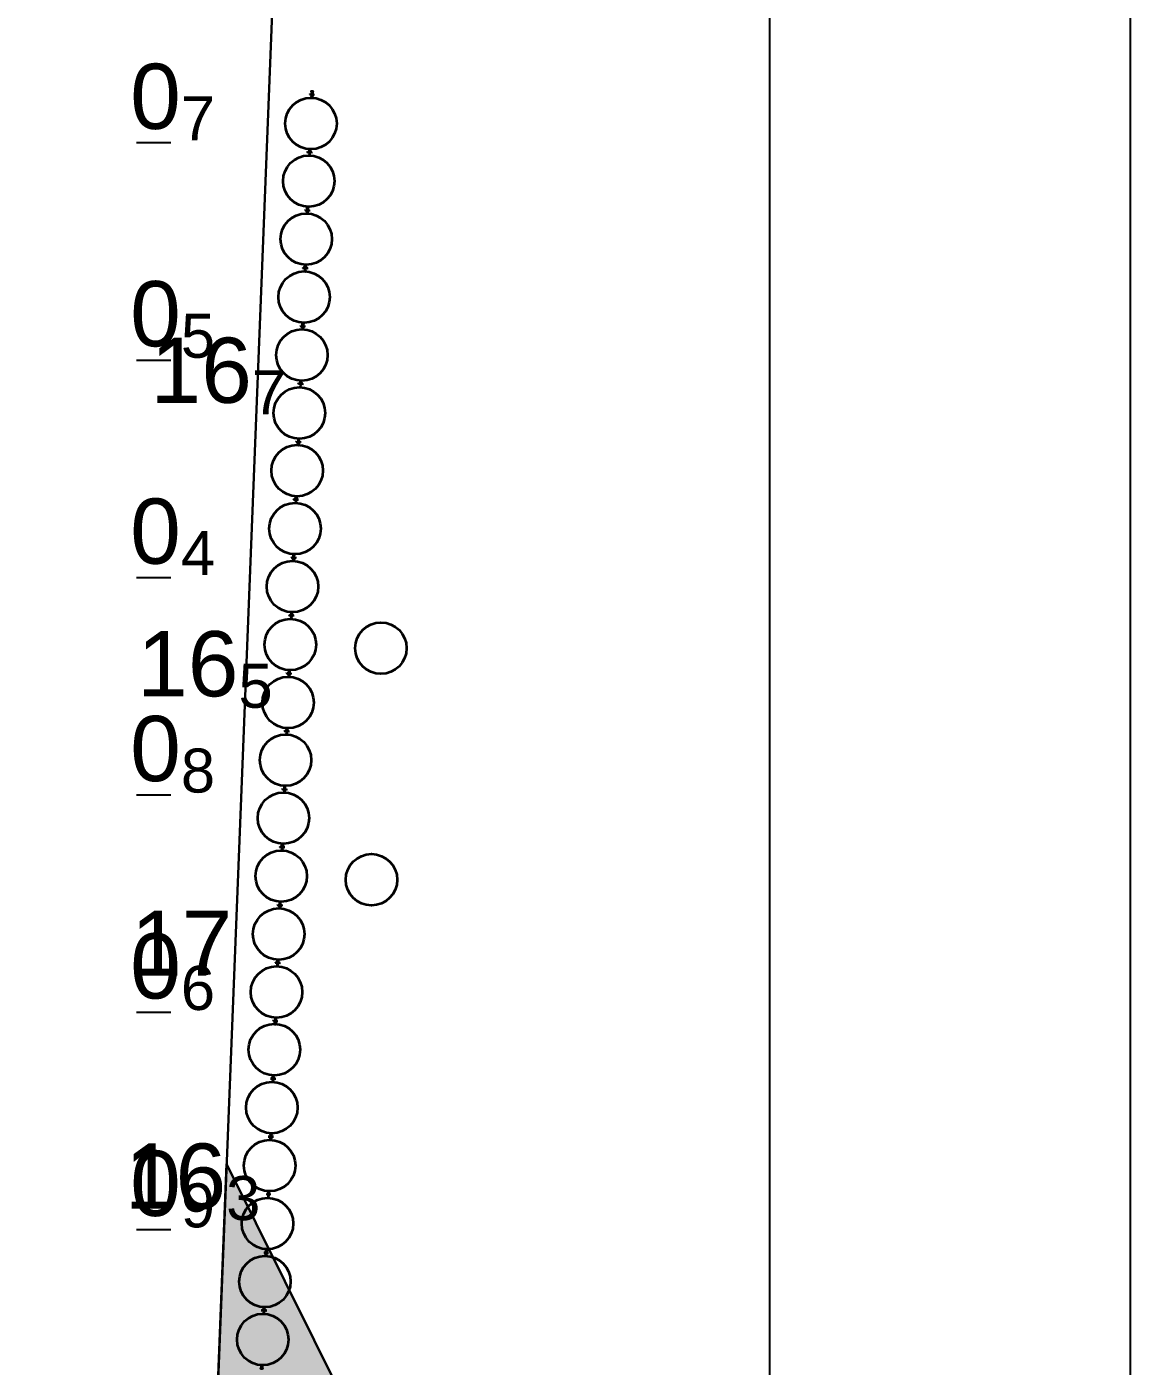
# Model space of a CAD drawing. Header units: millimetres. Extents: x 0 to 581027, y 0 to 6627194.
# Drawn here: x 580555.75 to 580586.2, y 6625734.95 to 6625771.92 of the extents above; entities that cross this region are included whole.
import ezdxf
from ezdxf.enums import TextEntityAlignment as Align

# ---------------------------------------------------------------- set-up
doc = ezdxf.new("R2010")
doc.units = ezdxf.units.MM
doc.linetypes.add('CONTINOUS', pattern=[0])
doc.layers.add('Soundings_1000', color=7, linetype='Continuous', true_color=0x000000)
doc.layers.add('soundings_diff', color=7, linetype='Continuous', true_color=0x000000)
for name, color, linetype in [('tiff', 7, 'Continuous'), ('tiff17.2', 7, 'Continuous'), ('Этап 4.2 нижняя бровка', 7, 'Continuous')]:
    doc.layers.add(name, color=color, linetype=linetype)
for name, color, linetype, lineweight in [('ГР_Верх_строение', 250, 'CONTINOUS', 30), ('ГР_Причал 4 _СО3_1б_уч2', 120, 'Continuous', 35), ('ГР_Причал 4_фасон_проф_2415', 80, 'Continuous', 25), ('ГР_Причал 4_ШТС13', 31, 'Continuous', 35), ('ГР_Фасонный профиль 2415', 3, 'Continuous', 35), ('ГР_Фасонный профиль 2416', 60, 'Continuous', 35), ('ГР_ШТС1_1а', 4, 'Continuous', 35)]:
    doc.layers.add(name, color=color, linetype=linetype, lineweight=lineweight)
doc.styles.get("Standard").update_dxf_attribs({"font": 'arial.ttf'})
picture_1 = doc.add_image_def('image2.tif', size_in_pixel=(3838, 2796))
picture_2 = doc.add_image_def('image3.tif', size_in_pixel=(3838, 2796))
picture_3 = doc.add_image_def('image4.tif', size_in_pixel=(2844, 2049))

msp = doc.modelspace()

# ---------------------------------------------------------------- hatches: boundary and pattern name
at = {"layer": 'ГР_Верх_строение', "true_color": 0xffffff}
h = msp.add_hatch(color=7, dxfattribs=at)
h.dxf.hatch_style = 1
h.paths.add_polyline_path([(580581.434, 6625699.96), (580560.2, 6625713.67), (580561.263, 6625740.537)])

# ---------------------------------------------------------------- linework, layer by layer
at = {"layer": 'Defpoints', "ltscale": 0.5, "elevation": 0}
for points in [[(580563.55, 6625770.06), (580563.55, 6625770.06), (580563.55, 6625770.06), (580563.55, 6625770.06), (580563.69, 6625770.05)], [(580563.55, 6625770.06), (580563.55, 6625770.06), (580563.55, 6625770.06), (580563.55, 6625770.06), (580563.69, 6625770.05)], [(580563.48, 6625768.46), (580563.48, 6625768.46), (580563.48, 6625768.46), (580563.48, 6625768.46), (580563.63, 6625768.45)], [(580563.48, 6625768.46), (580563.48, 6625768.46), (580563.48, 6625768.46), (580563.48, 6625768.46), (580563.63, 6625768.45)], [(580563.42, 6625766.86), (580563.42, 6625766.86), (580563.42, 6625766.86), (580563.42, 6625766.86), (580563.57, 6625766.85)], [(580563.42, 6625766.86), (580563.42, 6625766.86), (580563.42, 6625766.86), (580563.42, 6625766.86), (580563.57, 6625766.85)], [(580563.36, 6625765.26), (580563.36, 6625765.26), (580563.36, 6625765.26), (580563.36, 6625765.26), (580563.51, 6625765.26)], [(580563.36, 6625765.26), (580563.36, 6625765.26), (580563.36, 6625765.26), (580563.36, 6625765.26), (580563.51, 6625765.26)], [(580563.29, 6625763.66), (580563.29, 6625763.66), (580563.29, 6625763.66), (580563.29, 6625763.66), (580563.44, 6625763.66)], [(580563.29, 6625763.66), (580563.29, 6625763.66), (580563.29, 6625763.66), (580563.29, 6625763.66), (580563.44, 6625763.66)], [(580563.23, 6625762.07), (580563.23, 6625762.07), (580563.23, 6625762.07), (580563.23, 6625762.07), (580563.38, 6625762.06)], [(580563.23, 6625762.07), (580563.23, 6625762.07), (580563.23, 6625762.07), (580563.23, 6625762.07), (580563.38, 6625762.06)], [(580563.17, 6625760.47), (580563.17, 6625760.47), (580563.17, 6625760.47), (580563.17, 6625760.47), (580563.32, 6625760.46)], [(580563.17, 6625760.47), (580563.17, 6625760.47), (580563.17, 6625760.47), (580563.17, 6625760.47), (580563.32, 6625760.46)], [(580563.1, 6625758.87), (580563.1, 6625758.87), (580563.1, 6625758.87), (580563.1, 6625758.87), (580563.25, 6625758.86)], [(580563.1, 6625758.87), (580563.1, 6625758.87), (580563.1, 6625758.87), (580563.1, 6625758.87), (580563.25, 6625758.86)], [(580563.04, 6625757.27), (580563.04, 6625757.27), (580563.04, 6625757.27), (580563.04, 6625757.27), (580563.19, 6625757.27)], [(580563.04, 6625757.27), (580563.04, 6625757.27), (580563.04, 6625757.27), (580563.04, 6625757.27), (580563.19, 6625757.27)], [(580562.98, 6625755.67), (580562.98, 6625755.67), (580562.98, 6625755.67), (580562.98, 6625755.67), (580563.13, 6625755.67)], [(580562.98, 6625755.67), (580562.98, 6625755.67), (580562.98, 6625755.67), (580562.98, 6625755.67), (580563.13, 6625755.67)], [(580562.91, 6625754.08), (580562.91, 6625754.08), (580562.91, 6625754.08), (580562.91, 6625754.08), (580563.06, 6625754.07)], [(580562.91, 6625754.08), (580562.91, 6625754.08), (580562.91, 6625754.08), (580562.91, 6625754.08), (580563.06, 6625754.07)], [(580562.85, 6625752.48), (580562.85, 6625752.48), (580562.85, 6625752.48), (580562.85, 6625752.48), (580563, 6625752.47)], [(580562.85, 6625752.48), (580562.85, 6625752.48), (580562.85, 6625752.48), (580562.85, 6625752.48), (580563, 6625752.47)], [(580562.79, 6625750.88), (580562.79, 6625750.88), (580562.79, 6625750.88), (580562.79, 6625750.88), (580562.94, 6625750.87)], [(580562.79, 6625750.88), (580562.79, 6625750.88), (580562.79, 6625750.88), (580562.79, 6625750.88), (580562.94, 6625750.87)], [(580562.72, 6625749.28), (580562.72, 6625749.28), (580562.72, 6625749.28), (580562.72, 6625749.28), (580562.87, 6625749.28)], [(580562.66, 6625747.68), (580562.66, 6625747.68), (580562.66, 6625747.68), (580562.66, 6625747.68), (580562.81, 6625747.68)], [(580562.6, 6625746.09), (580562.6, 6625746.09), (580562.6, 6625746.09), (580562.6, 6625746.09), (580562.75, 6625746.08)], [(580562.6, 6625746.09), (580562.6, 6625746.09), (580562.6, 6625746.09), (580562.6, 6625746.09), (580562.75, 6625746.08)], [(580562.54, 6625744.49), (580562.54, 6625744.49), (580562.54, 6625744.49), (580562.54, 6625744.49), (580562.68, 6625744.48)]]:
    msp.add_lwpolyline(points, dxfattribs=at)
at = {"layer": 'soundings_diff', "color": 18, "true_color": 0x000000}
for p, q in [((580558.78, 6625768.722, -0.65), (580559.719, 6625768.722, -0.65)), ((580558.78, 6625762.722, -0.48), (580559.719, 6625762.722, -0.48)), ((580558.78, 6625756.722, -0.37), (580559.719, 6625756.722, -0.37)), ((580558.78, 6625750.722, -0.77), (580559.719, 6625750.722, -0.77)), ((580558.78, 6625744.722, -0.57), (580559.719, 6625744.722, -0.57)), ((580558.78, 6625738.722, -0.94), (580559.719, 6625738.722, -0.94))]:
    msp.add_line(p, q, dxfattribs=at)
at = {"layer": 'ГР_Верх_строение', "color": 7, "true_color": 0xffffff}
msp.add_lwpolyline([(580581.434, 6625699.96), (580560.2, 6625713.67), (580560.2, 6625713.67), (580561.263, 6625740.537), (580581.434, 6625699.96)], dxfattribs=at)
at = {"layer": 'ГР_Причал 4 _СО3_1б_уч2', "ltscale": 100}
for centre in [(580565.52, 6625754.77), (580565.26, 6625748.38)]:
    msp.add_circle(centre, 0.71, dxfattribs=at)
at = {"layer": 'ГР_Причал 4_фасон_проф_2415', "elevation": 0}
for points in [[(580563.29, 6625762.08, 0.414214), (580563.29, 6625762.07), (580563.29, 6625762.06, 0.376367), (580563.29, 6625762.06), (580563.29, 6625762.06, -0.57735), (580563.3, 6625762.06), (580563.3, 6625761.99, -0.339454), (580563.29, 6625761.99), (580563.29, 6625761.99, 0.339454), (580563.28, 6625761.98, 0.414214), (580563.28, 6625761.97, -0.135884), (580563.3, 6625761.98, -0.135884), (580563.32, 6625761.97, 0.414214), (580563.32, 6625761.98, 0.339454), (580563.31, 6625761.99), (580563.31, 6625761.99, -0.339454), (580563.31, 6625761.99), (580563.31, 6625762.06, -0.57735), (580563.32, 6625762.06), (580563.32, 6625762.06, 0.287204), (580563.32, 6625762.06), (580563.32, 6625762.07, 0.414214), (580563.32, 6625762.08)], [(580563.23, 6625760.45, -0.414214), (580563.22, 6625760.46), (580563.22, 6625760.47, -0.376367), (580563.23, 6625760.47), (580563.23, 6625760.46, 0.57735), (580563.24, 6625760.47), (580563.24, 6625760.54, 0.339454), (580563.23, 6625760.54), (580563.23, 6625760.54, -0.339454), (580563.22, 6625760.55, -0.414214), (580563.23, 6625760.56, 0.135884), (580563.24, 6625760.55, 0.135884), (580563.26, 6625760.55, -0.414214), (580563.26, 6625760.55, -0.339454), (580563.26, 6625760.54), (580563.25, 6625760.54, 0.339454), (580563.25, 6625760.54), (580563.25, 6625760.47, 0.57735), (580563.25, 6625760.46), (580563.26, 6625760.46, -0.287204), (580563.26, 6625760.46), (580563.26, 6625760.46, -0.414214), (580563.25, 6625760.45)]]:
    msp.add_lwpolyline(points, format="xyb", close=True, dxfattribs=at)
at = {"layer": 'ГР_Причал 4_ШТС13'}
for p, q in [((580562.47, 6625742.89), (580562.62, 6625742.88)), ((580562.41, 6625741.29), (580562.56, 6625741.29)), ((580562.22, 6625736.5), (580562.37, 6625736.49))]:
    msp.add_line(p, q, dxfattribs=at)
at = {"layer": 'ГР_Фасонный профиль 2415', "elevation": 0}
for points in [[(580563.61, 6625770.04, -0.414214), (580563.6, 6625770.05), (580563.6, 6625770.05, -0.376367), (580563.6, 6625770.05), (580563.61, 6625770.05, 0.57735), (580563.61, 6625770.06), (580563.62, 6625770.12, 0.339454), (580563.61, 6625770.13), (580563.61, 6625770.13, -0.339454), (580563.6, 6625770.14, -0.414214), (580563.61, 6625770.14, 0.135884), (580563.62, 6625770.14, 0.135884), (580563.64, 6625770.14, -0.414214), (580563.64, 6625770.14, -0.339454), (580563.64, 6625770.13), (580563.63, 6625770.13, 0.339454), (580563.63, 6625770.12), (580563.63, 6625770.06, 0.57735), (580563.63, 6625770.05), (580563.64, 6625770.05, -0.287204), (580563.64, 6625770.05), (580563.64, 6625770.05, -0.414214), (580563.63, 6625770.04)], [(580563.55, 6625768.47, 0.414214), (580563.54, 6625768.46), (580563.54, 6625768.46, 0.376367), (580563.54, 6625768.46), (580563.55, 6625768.46, -0.57735), (580563.55, 6625768.45), (580563.55, 6625768.38, -0.339454), (580563.54, 6625768.38), (580563.54, 6625768.38, 0.339454), (580563.53, 6625768.37, 0.414214), (580563.54, 6625768.37, -0.135884), (580563.55, 6625768.37, -0.135884), (580563.57, 6625768.36, 0.414214), (580563.57, 6625768.37, 0.339454), (580563.57, 6625768.38), (580563.56, 6625768.38, -0.339454), (580563.56, 6625768.38), (580563.56, 6625768.45, -0.57735), (580563.57, 6625768.46), (580563.57, 6625768.45, 0.287204), (580563.58, 6625768.46), (580563.58, 6625768.46, 0.414214), (580563.57, 6625768.47)], [(580563.48, 6625766.84, -0.414214), (580563.48, 6625766.85), (580563.48, 6625766.86, -0.376367), (580563.48, 6625766.86), (580563.48, 6625766.86, 0.57735), (580563.49, 6625766.86), (580563.49, 6625766.93, 0.339454), (580563.49, 6625766.93), (580563.48, 6625766.93, -0.339454), (580563.48, 6625766.94, -0.414214), (580563.48, 6625766.95, 0.135884), (580563.5, 6625766.94, 0.135884), (580563.51, 6625766.95, -0.414214), (580563.52, 6625766.94, -0.339454), (580563.51, 6625766.93), (580563.51, 6625766.93, 0.339454), (580563.5, 6625766.93), (580563.5, 6625766.86, 0.57735), (580563.51, 6625766.86), (580563.51, 6625766.86, -0.287204), (580563.51, 6625766.86), (580563.51, 6625766.85, -0.414214), (580563.5, 6625766.84)], [(580563.42, 6625765.27, 0.414214), (580563.41, 6625765.27), (580563.41, 6625765.26, 0.376367), (580563.41, 6625765.26), (580563.42, 6625765.26, -0.57735), (580563.43, 6625765.26), (580563.42, 6625765.19, -0.339454), (580563.42, 6625765.18), (580563.42, 6625765.18, 0.339454), (580563.41, 6625765.17, 0.414214), (580563.41, 6625765.17, -0.135884), (580563.43, 6625765.17, -0.135884), (580563.44, 6625765.17, 0.414214), (580563.45, 6625765.17, 0.339454), (580563.44, 6625765.18), (580563.44, 6625765.18, -0.339454), (580563.43, 6625765.19), (580563.44, 6625765.26, -0.57735), (580563.44, 6625765.26), (580563.45, 6625765.26, 0.287204), (580563.45, 6625765.26), (580563.45, 6625765.26, 0.414214), (580563.44, 6625765.27)], [(580563.36, 6625763.65, -0.414214), (580563.35, 6625763.66), (580563.35, 6625763.66, -0.376367), (580563.35, 6625763.66), (580563.36, 6625763.66, 0.57735), (580563.36, 6625763.66), (580563.36, 6625763.73, 0.339454), (580563.36, 6625763.74), (580563.36, 6625763.74, -0.339454), (580563.35, 6625763.75, -0.414214), (580563.36, 6625763.75, 0.135884), (580563.37, 6625763.75, 0.135884), (580563.39, 6625763.75, -0.414214), (580563.39, 6625763.75, -0.339454), (580563.38, 6625763.74), (580563.38, 6625763.74, 0.339454), (580563.38, 6625763.73), (580563.37, 6625763.66, 0.57735), (580563.38, 6625763.66), (580563.38, 6625763.66, -0.287204), (580563.39, 6625763.66), (580563.39, 6625763.65, -0.414214), (580563.38, 6625763.65)], [(580563.17, 6625758.88, 0.414214), (580563.16, 6625758.87), (580563.16, 6625758.87, 0.376367), (580563.16, 6625758.87), (580563.17, 6625758.87, -0.57735), (580563.17, 6625758.87), (580563.17, 6625758.8, -0.339454), (580563.17, 6625758.79), (580563.16, 6625758.79, 0.339454), (580563.15, 6625758.78, 0.414214), (580563.16, 6625758.78, -0.135884), (580563.17, 6625758.78, -0.135884), (580563.19, 6625758.78, 0.414214), (580563.19, 6625758.78, 0.339454), (580563.19, 6625758.79), (580563.18, 6625758.79, -0.339454), (580563.18, 6625758.8), (580563.18, 6625758.86, -0.57735), (580563.19, 6625758.87), (580563.19, 6625758.87, 0.287204), (580563.2, 6625758.87), (580563.2, 6625758.87, 0.414214), (580563.19, 6625758.88)], [(580563.1, 6625757.26, -0.414214), (580563.1, 6625757.26), (580563.1, 6625757.27, -0.376367), (580563.1, 6625757.27), (580563.1, 6625757.27, 0.57735), (580563.11, 6625757.27), (580563.11, 6625757.34, 0.339454), (580563.11, 6625757.34), (580563.11, 6625757.35, -0.339454), (580563.1, 6625757.36, -0.414214), (580563.1, 6625757.36, 0.135884), (580563.12, 6625757.35, 0.135884), (580563.13, 6625757.36, -0.414214), (580563.14, 6625757.35, -0.339454), (580563.13, 6625757.34), (580563.13, 6625757.34, 0.339454), (580563.12, 6625757.34), (580563.12, 6625757.27, 0.57735), (580563.13, 6625757.27), (580563.13, 6625757.27, -0.287204), (580563.13, 6625757.27), (580563.13, 6625757.26, -0.414214), (580563.13, 6625757.25)], [(580563.04, 6625755.69, 0.414214), (580563.03, 6625755.68), (580563.03, 6625755.67, 0.376367), (580563.04, 6625755.67), (580563.04, 6625755.67, -0.57735), (580563.05, 6625755.67), (580563.04, 6625755.6, -0.339454), (580563.04, 6625755.6), (580563.04, 6625755.59, 0.339454), (580563.03, 6625755.59, 0.414214), (580563.03, 6625755.58, -0.135884), (580563.05, 6625755.59, -0.135884), (580563.06, 6625755.58, 0.414214), (580563.07, 6625755.58, 0.339454), (580563.06, 6625755.59), (580563.06, 6625755.59, -0.339454), (580563.05, 6625755.6), (580563.06, 6625755.67, -0.57735), (580563.06, 6625755.67), (580563.07, 6625755.67, 0.287204), (580563.07, 6625755.67), (580563.07, 6625755.68, 0.414214), (580563.06, 6625755.68)], [(580562.98, 6625754.06, -0.414214), (580562.97, 6625754.07), (580562.97, 6625754.07, -0.376367), (580562.97, 6625754.07), (580562.98, 6625754.07, 0.57735), (580562.98, 6625754.08), (580562.99, 6625754.14, 0.339454), (580562.98, 6625754.15), (580562.98, 6625754.15, -0.339454), (580562.97, 6625754.16, -0.414214), (580562.98, 6625754.16, 0.135884), (580562.99, 6625754.16, 0.135884), (580563.01, 6625754.16, -0.414214), (580563.01, 6625754.16, -0.339454), (580563, 6625754.15), (580563, 6625754.15, 0.339454), (580563, 6625754.14), (580562.99, 6625754.07, 0.57735), (580563, 6625754.07), (580563, 6625754.07, -0.287204), (580563.01, 6625754.07), (580563.01, 6625754.07, -0.414214), (580563, 6625754.06)], [(580562.91, 6625752.49, 0.414214), (580562.91, 6625752.48), (580562.91, 6625752.48, 0.376367), (580562.91, 6625752.48), (580562.91, 6625752.48, -0.57735), (580562.92, 6625752.47), (580562.92, 6625752.4, -0.339454), (580562.91, 6625752.4), (580562.91, 6625752.4, 0.339454), (580562.9, 6625752.39, 0.414214), (580562.91, 6625752.39, -0.135884), (580562.92, 6625752.39, -0.135884), (580562.94, 6625752.38, 0.414214), (580562.94, 6625752.39, 0.339454), (580562.94, 6625752.4), (580562.93, 6625752.4, -0.339454), (580562.93, 6625752.4), (580562.93, 6625752.47, -0.57735), (580562.94, 6625752.48), (580562.94, 6625752.47, 0.287204), (580562.94, 6625752.47), (580562.94, 6625752.48, 0.414214), (580562.94, 6625752.49)], [(580562.85, 6625750.86, -0.414214), (580562.84, 6625750.87), (580562.84, 6625750.88, -0.376367), (580562.85, 6625750.88), (580562.85, 6625750.88, 0.57735), (580562.86, 6625750.88), (580562.86, 6625750.95, 0.339454), (580562.86, 6625750.95), (580562.85, 6625750.95, -0.339454), (580562.85, 6625750.96, -0.414214), (580562.85, 6625750.97, 0.135884), (580562.87, 6625750.96, 0.135884), (580562.88, 6625750.97, -0.414214), (580562.89, 6625750.96, -0.339454), (580562.88, 6625750.95), (580562.87, 6625750.95, 0.339454), (580562.87, 6625750.95), (580562.87, 6625750.88, 0.57735), (580562.87, 6625750.87), (580562.88, 6625750.88, -0.287204), (580562.88, 6625750.88), (580562.88, 6625750.87, -0.414214), (580562.87, 6625750.86)], [(580562.66, 6625746.1, 0.414214), (580562.65, 6625746.09), (580562.65, 6625746.08, 0.376367), (580562.66, 6625746.08), (580562.66, 6625746.08, -0.57735), (580562.67, 6625746.08), (580562.66, 6625746.01, -0.339454), (580562.66, 6625746.01), (580562.66, 6625746.01, 0.339454), (580562.65, 6625746, 0.414214), (580562.65, 6625745.99, -0.135884), (580562.67, 6625746, -0.135884), (580562.69, 6625745.99, 0.414214), (580562.69, 6625746, 0.339454), (580562.68, 6625746.01), (580562.68, 6625746.01, -0.339454), (580562.68, 6625746.01), (580562.68, 6625746.08, -0.57735), (580562.68, 6625746.08), (580562.69, 6625746.08, 0.287204), (580562.69, 6625746.08), (580562.69, 6625746.09, 0.414214), (580562.68, 6625746.1)], [(580562.6, 6625744.47, -0.414214), (580562.59, 6625744.48), (580562.59, 6625744.48, -0.376367), (580562.59, 6625744.49), (580562.6, 6625744.48, 0.57735), (580562.6, 6625744.49), (580562.61, 6625744.56, 0.339454), (580562.6, 6625744.56), (580562.6, 6625744.56, -0.339454), (580562.59, 6625744.57, -0.414214), (580562.6, 6625744.58, 0.135884), (580562.61, 6625744.57, 0.135884), (580562.63, 6625744.57, -0.414214), (580562.63, 6625744.57, -0.339454), (580562.62, 6625744.56), (580562.62, 6625744.56, 0.339454), (580562.62, 6625744.55), (580562.62, 6625744.49, 0.57735), (580562.62, 6625744.48), (580562.63, 6625744.48, -0.287204), (580562.63, 6625744.48), (580562.63, 6625744.48, -0.414214), (580562.62, 6625744.47)]]:
    msp.add_lwpolyline(points, format="xyb", close=True, dxfattribs=at)
at = {"layer": 'ГР_Фасонный профиль 2415'}
for points in [[(580562.79, 6625749.29, 0.414214), (580562.78, 6625749.29), (580562.78, 6625749.28, 0.376367), (580562.78, 6625749.28), (580562.79, 6625749.28, -0.57735), (580562.79, 6625749.28), (580562.79, 6625749.21, -0.339454), (580562.79, 6625749.2), (580562.78, 6625749.2, 0.339454), (580562.78, 6625749.19, 0.414214), (580562.78, 6625749.19, -0.135884), (580562.8, 6625749.19, -0.135884), (580562.81, 6625749.19, 0.414214), (580562.82, 6625749.19, 0.339454), (580562.81, 6625749.2), (580562.81, 6625749.2, -0.339454), (580562.8, 6625749.21), (580562.8, 6625749.28, -0.57735), (580562.81, 6625749.28), (580562.82, 6625749.28, 0.287204), (580562.82, 6625749.28), (580562.82, 6625749.28, 0.414214), (580562.81, 6625749.29)], [(580562.72, 6625747.67, -0.414214), (580562.72, 6625747.68), (580562.72, 6625747.68, -0.376367), (580562.72, 6625747.68), (580562.72, 6625747.68, 0.57735), (580562.73, 6625747.68), (580562.73, 6625747.75, 0.339454), (580562.73, 6625747.76), (580562.73, 6625747.76, -0.339454), (580562.72, 6625747.77, -0.414214), (580562.72, 6625747.77, 0.135884), (580562.74, 6625747.77, 0.135884), (580562.76, 6625747.77, -0.414214), (580562.76, 6625747.77, -0.339454), (580562.75, 6625747.76), (580562.75, 6625747.76, 0.339454), (580562.74, 6625747.75), (580562.74, 6625747.68, 0.57735), (580562.75, 6625747.68), (580562.75, 6625747.68, -0.287204), (580562.75, 6625747.68), (580562.75, 6625747.67, -0.414214), (580562.75, 6625747.67)], [(580562.54, 6625742.9, 0.414214), (580562.53, 6625742.89), (580562.53, 6625742.89, 0.376367), (580562.53, 6625742.89), (580562.53, 6625742.89, -0.57735), (580562.54, 6625742.88), (580562.54, 6625742.82, -0.339454), (580562.53, 6625742.81), (580562.53, 6625742.81, 0.339454), (580562.52, 6625742.8, 0.414214), (580562.53, 6625742.8, -0.135884), (580562.54, 6625742.8, -0.135884), (580562.56, 6625742.8, 0.414214), (580562.56, 6625742.8, 0.339454), (580562.56, 6625742.81), (580562.55, 6625742.81, -0.339454), (580562.55, 6625742.81), (580562.55, 6625742.88, -0.57735), (580562.56, 6625742.89), (580562.56, 6625742.89, 0.287204), (580562.57, 6625742.89), (580562.57, 6625742.89, 0.414214), (580562.56, 6625742.9)], [(580562.47, 6625741.27, -0.414214), (580562.46, 6625741.28), (580562.46, 6625741.29, -0.376367), (580562.47, 6625741.29), (580562.47, 6625741.29, 0.57735), (580562.48, 6625741.29), (580562.48, 6625741.36, 0.339454), (580562.48, 6625741.36), (580562.47, 6625741.36, -0.339454), (580562.47, 6625741.37, -0.414214), (580562.47, 6625741.38, 0.135884), (580562.49, 6625741.37, 0.135884), (580562.5, 6625741.38, -0.414214), (580562.51, 6625741.37, -0.339454), (580562.5, 6625741.36), (580562.5, 6625741.36, 0.339454), (580562.49, 6625741.36), (580562.49, 6625741.29, 0.57735), (580562.49, 6625741.29), (580562.5, 6625741.29, -0.287204), (580562.5, 6625741.29), (580562.5, 6625741.28, -0.414214), (580562.49, 6625741.27)], [(580562.41, 6625739.7, 0.414214), (580562.4, 6625739.7), (580562.4, 6625739.69, 0.376367), (580562.4, 6625739.69), (580562.41, 6625739.69, -0.57735), (580562.41, 6625739.69), (580562.41, 6625739.62, -0.339454), (580562.41, 6625739.61), (580562.4, 6625739.61, 0.339454), (580562.4, 6625739.6, 0.414214), (580562.4, 6625739.6, -0.135884), (580562.42, 6625739.6, -0.135884), (580562.43, 6625739.6, 0.414214), (580562.44, 6625739.6, 0.339454), (580562.43, 6625739.61), (580562.43, 6625739.61, -0.339454), (580562.42, 6625739.62), (580562.43, 6625739.69, -0.57735), (580562.43, 6625739.69), (580562.44, 6625739.69, 0.287204), (580562.44, 6625739.69), (580562.44, 6625739.69, 0.414214), (580562.43, 6625739.7)], [(580562.34, 6625738.08, -0.414214), (580562.34, 6625738.09), (580562.34, 6625738.09, -0.376367), (580562.34, 6625738.09), (580562.34, 6625738.09, 0.57735), (580562.35, 6625738.09), (580562.35, 6625738.16, 0.339454), (580562.35, 6625738.17), (580562.35, 6625738.17, -0.339454), (580562.34, 6625738.18, -0.414214), (580562.34, 6625738.18, 0.135884), (580562.36, 6625738.18, 0.135884), (580562.38, 6625738.18, -0.414214), (580562.38, 6625738.18, -0.339454), (580562.37, 6625738.17), (580562.37, 6625738.17, 0.339454), (580562.37, 6625738.16), (580562.36, 6625738.09, 0.57735), (580562.37, 6625738.09), (580562.37, 6625738.09, -0.287204), (580562.38, 6625738.09), (580562.38, 6625738.09, -0.414214), (580562.37, 6625738.08)], [(580562.28, 6625736.51, 0.414214), (580562.27, 6625736.5), (580562.27, 6625736.5, 0.376367), (580562.28, 6625736.49), (580562.28, 6625736.5, -0.57735), (580562.29, 6625736.49), (580562.28, 6625736.42, -0.339454), (580562.28, 6625736.42), (580562.28, 6625736.42, 0.339454), (580562.27, 6625736.41, 0.414214), (580562.27, 6625736.4, -0.135884), (580562.29, 6625736.41, -0.135884), (580562.31, 6625736.4, 0.414214), (580562.31, 6625736.41, 0.339454), (580562.3, 6625736.42), (580562.3, 6625736.42, -0.339454), (580562.3, 6625736.42), (580562.3, 6625736.49, -0.57735), (580562.31, 6625736.49), (580562.31, 6625736.49, 0.287204), (580562.31, 6625736.49), (580562.31, 6625736.5, 0.414214), (580562.3, 6625736.51)], [(580562.22, 6625734.88, -0.414214), (580562.21, 6625734.89), (580562.21, 6625734.9, -0.376367), (580562.21, 6625734.9), (580562.22, 6625734.89, 0.57735), (580562.22, 6625734.9), (580562.23, 6625734.97, 0.339454), (580562.22, 6625734.97), (580562.22, 6625734.97, -0.339454), (580562.21, 6625734.98, -0.414214), (580562.22, 6625734.99, 0.135884), (580562.23, 6625734.98, 0.135884), (580562.25, 6625734.99, -0.414214), (580562.25, 6625734.98, -0.339454), (580562.25, 6625734.97), (580562.24, 6625734.97, 0.339454), (580562.24, 6625734.97), (580562.24, 6625734.9, 0.57735), (580562.24, 6625734.89), (580562.25, 6625734.9, -0.287204), (580562.25, 6625734.89), (580562.25, 6625734.89, -0.414214), (580562.24, 6625734.88)]]:
    msp.add_lwpolyline(points, format="xyb", close=True, dxfattribs=at)
at = {"layer": 'ГР_Фасонный профиль 2416', "elevation": 0}
for points in [[(580563.62, 6625770.03), (580563.61, 6625770.04, -0.414214), (580563.6, 6625770.05), (580563.6, 6625770.05, -0.482551), (580563.6, 6625770.05), (580563.61, 6625770.05, 0.414214), (580563.61, 6625770.06), (580563.61, 6625770.06, 0.414214), (580563.6, 6625770.07), (580563.6, 6625770.07, 0.414214), (580563.59, 6625770.05), (580563.59, 6625770.05, 0.296184), (580563.6, 6625770.02, -0.414214), (580563.61, 6625770.01), (580563.61, 6625769.98, -0.339454), (580563.61, 6625769.98), (580563.6, 6625769.98, 0.339454), (580563.6, 6625769.97, 0.414214), (580563.6, 6625769.96, -0.135884), (580563.62, 6625769.97, -0.135884), (580563.63, 6625769.96, 0.414214), (580563.64, 6625769.97, 0.339454), (580563.63, 6625769.98), (580563.63, 6625769.98, -0.339454), (580563.62, 6625769.98), (580563.62, 6625770.01, -0.414214), (580563.64, 6625770.02, 0.296184), (580563.65, 6625770.04), (580563.65, 6625770.05, 0.414214), (580563.64, 6625770.07), (580563.64, 6625770.07, 0.414214), (580563.63, 6625770.06), (580563.63, 6625770.06, 0.414214), (580563.63, 6625770.05), (580563.64, 6625770.05, -0.482551), (580563.64, 6625770.05), (580563.64, 6625770.04, -0.414214), (580563.63, 6625770.03)], [(580563.56, 6625768.47), (580563.55, 6625768.47, 0.414214), (580563.54, 6625768.47), (580563.54, 6625768.46, 0.482551), (580563.54, 6625768.46), (580563.55, 6625768.46, -0.414214), (580563.55, 6625768.45), (580563.55, 6625768.45, -0.414214), (580563.54, 6625768.44), (580563.54, 6625768.44, -0.414214), (580563.52, 6625768.46), (580563.52, 6625768.47, -0.296184), (580563.54, 6625768.49, 0.414214), (580563.55, 6625768.5), (580563.55, 6625768.53, 0.339454), (580563.55, 6625768.53), (580563.55, 6625768.53, -0.339454), (580563.54, 6625768.54, -0.414214), (580563.54, 6625768.55, 0.135884), (580563.56, 6625768.54, 0.135884), (580563.58, 6625768.54, -0.414214), (580563.58, 6625768.54, -0.339454), (580563.57, 6625768.53), (580563.57, 6625768.53, 0.339454), (580563.57, 6625768.53), (580563.57, 6625768.5, 0.414214), (580563.58, 6625768.48, -0.296184), (580563.59, 6625768.46), (580563.59, 6625768.46, -0.414214), (580563.57, 6625768.44), (580563.57, 6625768.44, -0.414214), (580563.57, 6625768.45), (580563.57, 6625768.45, -0.414214), (580563.57, 6625768.46), (580563.57, 6625768.45, 0.482551), (580563.58, 6625768.46), (580563.58, 6625768.46, 0.414214), (580563.57, 6625768.47)], [(580563.49, 6625766.84), (580563.48, 6625766.84, -0.414214), (580563.47, 6625766.85), (580563.47, 6625766.86, -0.482551), (580563.48, 6625766.86), (580563.48, 6625766.86, 0.414214), (580563.48, 6625766.86), (580563.48, 6625766.86, 0.414214), (580563.48, 6625766.87), (580563.48, 6625766.87, 0.414214), (580563.46, 6625766.86), (580563.46, 6625766.85, 0.296184), (580563.47, 6625766.83, -0.414214), (580563.49, 6625766.81), (580563.49, 6625766.79, -0.339454), (580563.48, 6625766.78), (580563.48, 6625766.78, 0.339454), (580563.47, 6625766.77, 0.414214), (580563.47, 6625766.77, -0.135884), (580563.49, 6625766.77, -0.135884), (580563.51, 6625766.77, 0.414214), (580563.51, 6625766.77, 0.339454), (580563.5, 6625766.78), (580563.5, 6625766.78, -0.339454), (580563.5, 6625766.79), (580563.5, 6625766.81, -0.414214), (580563.51, 6625766.83, 0.296184), (580563.53, 6625766.85), (580563.53, 6625766.85, 0.414214), (580563.51, 6625766.87), (580563.51, 6625766.87, 0.414214), (580563.5, 6625766.86), (580563.5, 6625766.86, 0.414214), (580563.51, 6625766.86), (580563.51, 6625766.86, -0.482551), (580563.52, 6625766.85), (580563.52, 6625766.85, -0.414214), (580563.51, 6625766.84)], [(580563.43, 6625765.28), (580563.42, 6625765.28, 0.414214), (580563.41, 6625765.27), (580563.41, 6625765.26, 0.482551), (580563.41, 6625765.26), (580563.42, 6625765.26, -0.414214), (580563.42, 6625765.26), (580563.42, 6625765.25, -0.414214), (580563.41, 6625765.25), (580563.41, 6625765.25, -0.414214), (580563.4, 6625765.26), (580563.4, 6625765.27, -0.296184), (580563.41, 6625765.29, 0.414214), (580563.43, 6625765.3), (580563.43, 6625765.33, 0.339454), (580563.42, 6625765.34), (580563.42, 6625765.34, -0.339454), (580563.41, 6625765.35, -0.414214), (580563.42, 6625765.35, 0.135884), (580563.43, 6625765.34, 0.135884), (580563.45, 6625765.35, -0.414214), (580563.45, 6625765.34, -0.339454), (580563.45, 6625765.34), (580563.44, 6625765.33, 0.339454), (580563.44, 6625765.33), (580563.44, 6625765.3, 0.414214), (580563.45, 6625765.29, -0.296184), (580563.47, 6625765.27), (580563.47, 6625765.26, -0.414214), (580563.45, 6625765.24), (580563.45, 6625765.24, -0.414214), (580563.44, 6625765.25), (580563.44, 6625765.26, -0.414214), (580563.44, 6625765.26), (580563.45, 6625765.26, 0.482551), (580563.45, 6625765.26), (580563.45, 6625765.27, 0.414214), (580563.44, 6625765.28)], [(580563.37, 6625763.64), (580563.36, 6625763.64, -0.414214), (580563.35, 6625763.65), (580563.35, 6625763.66, -0.482551), (580563.35, 6625763.66), (580563.36, 6625763.66, 0.414214), (580563.36, 6625763.66), (580563.36, 6625763.67, 0.414214), (580563.35, 6625763.68), (580563.35, 6625763.68, 0.414214), (580563.33, 6625763.66), (580563.33, 6625763.65, 0.296184), (580563.35, 6625763.63, -0.414214), (580563.36, 6625763.62), (580563.36, 6625763.59, -0.339454), (580563.36, 6625763.59), (580563.35, 6625763.59, 0.339454), (580563.34, 6625763.58, 0.414214), (580563.35, 6625763.57, -0.135884), (580563.36, 6625763.58, -0.135884), (580563.38, 6625763.57, 0.414214), (580563.38, 6625763.57, 0.339454), (580563.38, 6625763.58), (580563.37, 6625763.59, -0.339454), (580563.37, 6625763.59), (580563.37, 6625763.62, -0.414214), (580563.39, 6625763.63, 0.296184), (580563.4, 6625763.65), (580563.4, 6625763.66, 0.414214), (580563.39, 6625763.67), (580563.39, 6625763.67, 0.414214), (580563.38, 6625763.67), (580563.38, 6625763.66, 0.414214), (580563.38, 6625763.66), (580563.38, 6625763.66, -0.482551), (580563.39, 6625763.66), (580563.39, 6625763.65, -0.414214), (580563.38, 6625763.64)], [(580563.31, 6625762.08), (580563.29, 6625762.08, 0.414214), (580563.28, 6625762.07), (580563.28, 6625762.07, 0.482551), (580563.29, 6625762.06), (580563.29, 6625762.06, -0.414214), (580563.29, 6625762.06), (580563.29, 6625762.06, -0.414214), (580563.29, 6625762.05), (580563.29, 6625762.05, -0.414214), (580563.27, 6625762.07), (580563.27, 6625762.07, -0.296184), (580563.28, 6625762.09, 0.414214), (580563.3, 6625762.11), (580563.3, 6625762.13, 0.339454), (580563.3, 6625762.14), (580563.29, 6625762.14, -0.339454), (580563.29, 6625762.15, -0.414214), (580563.29, 6625762.15, 0.135884), (580563.31, 6625762.15, 0.135884), (580563.32, 6625762.15, -0.414214), (580563.33, 6625762.15, -0.339454), (580563.32, 6625762.14), (580563.32, 6625762.14, 0.339454), (580563.31, 6625762.13), (580563.31, 6625762.11, 0.414214), (580563.33, 6625762.09, -0.296184), (580563.34, 6625762.07), (580563.34, 6625762.06, -0.414214), (580563.32, 6625762.05), (580563.32, 6625762.05, -0.414214), (580563.31, 6625762.06), (580563.31, 6625762.06, -0.414214), (580563.32, 6625762.06), (580563.32, 6625762.06, 0.482551), (580563.33, 6625762.07), (580563.33, 6625762.07, 0.414214), (580563.32, 6625762.08)], [(580563.24, 6625760.45), (580563.23, 6625760.45, -0.414214), (580563.22, 6625760.46), (580563.22, 6625760.46, -0.482551), (580563.22, 6625760.47), (580563.23, 6625760.47, 0.414214), (580563.23, 6625760.47), (580563.23, 6625760.47, 0.414214), (580563.22, 6625760.48), (580563.22, 6625760.48, 0.414214), (580563.21, 6625760.46), (580563.21, 6625760.46, 0.296184), (580563.22, 6625760.44, -0.414214), (580563.23, 6625760.42), (580563.23, 6625760.39, -0.339454), (580563.23, 6625760.39), (580563.23, 6625760.39, 0.339454), (580563.22, 6625760.38, 0.414214), (580563.22, 6625760.38, -0.135884), (580563.24, 6625760.38, -0.135884), (580563.25, 6625760.37, 0.414214), (580563.26, 6625760.38, 0.339454), (580563.25, 6625760.39), (580563.25, 6625760.39, -0.339454), (580563.24, 6625760.39), (580563.25, 6625760.42, -0.414214), (580563.26, 6625760.43, 0.296184), (580563.28, 6625760.45), (580563.28, 6625760.46, 0.414214), (580563.26, 6625760.48), (580563.26, 6625760.48, 0.414214), (580563.25, 6625760.47), (580563.25, 6625760.47, 0.414214), (580563.25, 6625760.46), (580563.26, 6625760.47, -0.482551), (580563.26, 6625760.46), (580563.26, 6625760.46, -0.414214), (580563.25, 6625760.45)], [(580563.18, 6625758.89), (580563.17, 6625758.89, 0.414214), (580563.16, 6625758.88), (580563.16, 6625758.87, 0.482551), (580563.16, 6625758.87), (580563.17, 6625758.87, -0.414214), (580563.17, 6625758.87), (580563.17, 6625758.86, -0.414214), (580563.16, 6625758.85), (580563.16, 6625758.85, -0.414214), (580563.14, 6625758.87), (580563.14, 6625758.88, -0.296184), (580563.16, 6625758.9, 0.414214), (580563.17, 6625758.91), (580563.18, 6625758.94, 0.339454), (580563.17, 6625758.94), (580563.17, 6625758.94, -0.339454), (580563.16, 6625758.95, -0.414214), (580563.17, 6625758.96, 0.135884), (580563.18, 6625758.95, 0.135884), (580563.2, 6625758.96, -0.414214), (580563.2, 6625758.95, -0.339454), (580563.19, 6625758.94), (580563.19, 6625758.94, 0.339454), (580563.19, 6625758.94), (580563.19, 6625758.91, 0.414214), (580563.2, 6625758.9, -0.296184), (580563.21, 6625758.88), (580563.21, 6625758.87, -0.414214), (580563.2, 6625758.85), (580563.2, 6625758.85, -0.414214), (580563.19, 6625758.86), (580563.19, 6625758.86, -0.414214), (580563.19, 6625758.87), (580563.2, 6625758.87, 0.482551), (580563.2, 6625758.87), (580563.2, 6625758.87, 0.414214), (580563.19, 6625758.89)], [(580563.11, 6625757.25), (580563.1, 6625757.25, -0.414214), (580563.09, 6625757.26), (580563.09, 6625757.27, -0.482551), (580563.1, 6625757.27), (580563.1, 6625757.27, 0.414214), (580563.11, 6625757.27), (580563.11, 6625757.28, 0.414214), (580563.1, 6625757.28), (580563.1, 6625757.28, 0.414214), (580563.08, 6625757.27), (580563.08, 6625757.26, 0.296184), (580563.09, 6625757.24, -0.414214), (580563.11, 6625757.22), (580563.11, 6625757.2, -0.339454), (580563.1, 6625757.19), (580563.1, 6625757.19, 0.339454), (580563.09, 6625757.18, 0.414214), (580563.1, 6625757.18, -0.135884), (580563.11, 6625757.18, -0.135884), (580563.13, 6625757.18, 0.414214), (580563.13, 6625757.18, 0.339454), (580563.12, 6625757.19), (580563.12, 6625757.19, -0.339454), (580563.12, 6625757.2), (580563.12, 6625757.22, -0.414214), (580563.13, 6625757.24, 0.296184), (580563.15, 6625757.26), (580563.15, 6625757.27, 0.414214), (580563.13, 6625757.28), (580563.13, 6625757.28, 0.414214), (580563.13, 6625757.27), (580563.13, 6625757.27, 0.414214), (580563.13, 6625757.27), (580563.13, 6625757.27, -0.482551), (580563.14, 6625757.26), (580563.14, 6625757.26, -0.414214), (580563.13, 6625757.25)], [(580563.05, 6625755.69), (580563.04, 6625755.69, 0.414214), (580563.03, 6625755.68), (580563.03, 6625755.67, 0.482551), (580563.03, 6625755.67), (580563.04, 6625755.67, -0.414214), (580563.04, 6625755.67), (580563.04, 6625755.67, -0.414214), (580563.03, 6625755.66), (580563.03, 6625755.66, -0.414214), (580563.02, 6625755.67), (580563.02, 6625755.68, -0.296184), (580563.03, 6625755.7, 0.414214), (580563.05, 6625755.72), (580563.05, 6625755.74, 0.339454), (580563.05, 6625755.75), (580563.04, 6625755.75, -0.339454), (580563.04, 6625755.76, -0.414214), (580563.04, 6625755.76, 0.135884), (580563.06, 6625755.76, 0.135884), (580563.07, 6625755.76, -0.414214), (580563.08, 6625755.76, -0.339454), (580563.07, 6625755.75), (580563.06, 6625755.75, 0.339454), (580563.06, 6625755.74), (580563.06, 6625755.72, 0.414214), (580563.07, 6625755.7, -0.296184), (580563.09, 6625755.68), (580563.09, 6625755.67, -0.414214), (580563.07, 6625755.66), (580563.07, 6625755.66, -0.414214), (580563.06, 6625755.66), (580563.06, 6625755.67, -0.414214), (580563.06, 6625755.67), (580563.07, 6625755.67, 0.482551), (580563.07, 6625755.67), (580563.07, 6625755.68, 0.414214), (580563.06, 6625755.69)], [(580562.99, 6625754.05), (580562.98, 6625754.05, -0.414214), (580562.97, 6625754.06), (580562.97, 6625754.07, -0.482551), (580562.97, 6625754.07), (580562.98, 6625754.07, 0.414214), (580562.98, 6625754.08), (580562.98, 6625754.08, 0.414214), (580562.97, 6625754.09), (580562.97, 6625754.09, 0.414214), (580562.95, 6625754.07), (580562.95, 6625754.06, 0.296184), (580562.97, 6625754.04, -0.414214), (580562.98, 6625754.03), (580562.98, 6625754, -0.339454), (580562.98, 6625754), (580562.97, 6625754, 0.339454), (580562.97, 6625753.99, 0.414214), (580562.97, 6625753.98, -0.135884), (580562.99, 6625753.99, -0.135884), (580563, 6625753.98, 0.414214), (580563.01, 6625753.99, 0.339454), (580563, 6625754), (580563, 6625754, -0.339454), (580562.99, 6625754), (580562.99, 6625754.03, -0.414214), (580563.01, 6625754.04, 0.296184), (580563.02, 6625754.06), (580563.02, 6625754.07, 0.414214), (580563.01, 6625754.09), (580563.01, 6625754.09, 0.414214), (580563, 6625754.08), (580563, 6625754.07, 0.414214), (580563, 6625754.07), (580563.01, 6625754.07, -0.482551), (580563.01, 6625754.07), (580563.01, 6625754.06, -0.414214), (580563, 6625754.05)], [(580562.93, 6625752.49), (580562.91, 6625752.49, 0.414214), (580562.9, 6625752.48), (580562.9, 6625752.48, 0.482551), (580562.91, 6625752.47), (580562.91, 6625752.48, -0.414214), (580562.92, 6625752.47), (580562.92, 6625752.47, -0.414214), (580562.91, 6625752.46), (580562.91, 6625752.46, -0.414214), (580562.89, 6625752.48), (580562.89, 6625752.49, -0.296184), (580562.91, 6625752.51, 0.414214), (580562.92, 6625752.52), (580562.92, 6625752.55, 0.339454), (580562.92, 6625752.55), (580562.92, 6625752.55, -0.339454), (580562.91, 6625752.56, -0.414214), (580562.91, 6625752.57, 0.135884), (580562.93, 6625752.56, 0.135884), (580562.95, 6625752.56, -0.414214), (580562.95, 6625752.56, -0.339454), (580562.94, 6625752.55), (580562.94, 6625752.55, 0.339454), (580562.93, 6625752.55), (580562.93, 6625752.52, 0.414214), (580562.95, 6625752.5, -0.296184), (580562.96, 6625752.48), (580562.96, 6625752.48, -0.414214), (580562.94, 6625752.46), (580562.94, 6625752.46, -0.414214), (580562.94, 6625752.47), (580562.94, 6625752.47, -0.414214), (580562.94, 6625752.47), (580562.94, 6625752.47, 0.482551), (580562.95, 6625752.48), (580562.95, 6625752.48, 0.414214), (580562.94, 6625752.49)], [(580562.86, 6625750.86), (580562.85, 6625750.86, -0.414214), (580562.84, 6625750.87), (580562.84, 6625750.87, -0.482551), (580562.85, 6625750.88), (580562.85, 6625750.88, 0.414214), (580562.85, 6625750.88), (580562.85, 6625750.88, 0.414214), (580562.84, 6625750.89), (580562.84, 6625750.89, 0.414214), (580562.83, 6625750.88), (580562.83, 6625750.87, 0.296184), (580562.84, 6625750.85, -0.414214), (580562.85, 6625750.83), (580562.85, 6625750.81, -0.339454), (580562.85, 6625750.8), (580562.85, 6625750.8, 0.339454), (580562.84, 6625750.79, 0.414214), (580562.84, 6625750.79, -0.135884), (580562.86, 6625750.79, -0.135884), (580562.87, 6625750.79, 0.414214), (580562.88, 6625750.79, 0.339454), (580562.87, 6625750.8), (580562.87, 6625750.8, -0.339454), (580562.87, 6625750.81), (580562.87, 6625750.83, -0.414214), (580562.88, 6625750.85, 0.296184), (580562.9, 6625750.87), (580562.9, 6625750.87, 0.414214), (580562.88, 6625750.89), (580562.88, 6625750.89, 0.414214), (580562.87, 6625750.88), (580562.87, 6625750.88, 0.414214), (580562.87, 6625750.88), (580562.88, 6625750.88, -0.482551), (580562.88, 6625750.87), (580562.88, 6625750.87, -0.414214), (580562.87, 6625750.86)], [(580562.8, 6625749.3), (580562.79, 6625749.3, 0.414214), (580562.78, 6625749.29), (580562.78, 6625749.28, 0.482551), (580562.78, 6625749.28), (580562.79, 6625749.28, -0.414214), (580562.79, 6625749.28), (580562.79, 6625749.27, -0.414214), (580562.78, 6625749.27), (580562.78, 6625749.27, -0.414214), (580562.77, 6625749.28), (580562.77, 6625749.29, -0.296184), (580562.78, 6625749.31, 0.414214), (580562.79, 6625749.32), (580562.8, 6625749.35, 0.339454), (580562.79, 6625749.35), (580562.79, 6625749.36, -0.339454), (580562.78, 6625749.37, -0.414214), (580562.79, 6625749.37, 0.135884), (580562.8, 6625749.36, 0.135884), (580562.82, 6625749.37, -0.414214), (580562.82, 6625749.36, -0.339454), (580562.81, 6625749.35), (580562.81, 6625749.35, 0.339454), (580562.81, 6625749.35), (580562.81, 6625749.32, 0.414214), (580562.82, 6625749.31, -0.296184), (580562.83, 6625749.29), (580562.83, 6625749.28, -0.414214), (580562.82, 6625749.26), (580562.82, 6625749.26, -0.414214), (580562.81, 6625749.27), (580562.81, 6625749.28, -0.414214), (580562.81, 6625749.28), (580562.82, 6625749.28, 0.482551), (580562.82, 6625749.28), (580562.82, 6625749.29, 0.414214), (580562.81, 6625749.3)], [(580562.73, 6625747.66), (580562.72, 6625747.66, -0.414214), (580562.71, 6625747.67), (580562.71, 6625747.68, -0.482551), (580562.72, 6625747.68), (580562.72, 6625747.68, 0.414214), (580562.73, 6625747.68), (580562.73, 6625747.69, 0.414214), (580562.72, 6625747.69), (580562.72, 6625747.69, 0.414214), (580562.7, 6625747.68), (580562.7, 6625747.67, 0.296184), (580562.71, 6625747.65, -0.414214), (580562.73, 6625747.64), (580562.73, 6625747.61, -0.339454), (580562.72, 6625747.61), (580562.72, 6625747.6, 0.339454), (580562.71, 6625747.6, 0.414214), (580562.72, 6625747.59, -0.135884), (580562.73, 6625747.59, -0.135884), (580562.75, 6625747.59, 0.414214), (580562.75, 6625747.59, 0.339454), (580562.75, 6625747.6), (580562.74, 6625747.6, -0.339454), (580562.74, 6625747.61), (580562.74, 6625747.64, -0.414214), (580562.76, 6625747.65, 0.296184), (580562.77, 6625747.67), (580562.77, 6625747.68, 0.414214), (580562.75, 6625747.69), (580562.75, 6625747.69, 0.414214), (580562.75, 6625747.69), (580562.75, 6625747.68, 0.414214), (580562.75, 6625747.68), (580562.75, 6625747.68, -0.482551), (580562.76, 6625747.68), (580562.76, 6625747.67, -0.414214), (580562.75, 6625747.66)], [(580562.67, 6625746.1), (580562.66, 6625746.1, 0.414214), (580562.65, 6625746.09), (580562.65, 6625746.09, 0.482551), (580562.66, 6625746.08), (580562.66, 6625746.08, -0.414214), (580562.66, 6625746.08), (580562.66, 6625746.08, -0.414214), (580562.65, 6625746.07), (580562.65, 6625746.07, -0.414214), (580562.64, 6625746.09), (580562.64, 6625746.09, -0.296184), (580562.65, 6625746.11, 0.414214), (580562.67, 6625746.13), (580562.67, 6625746.15, 0.339454), (580562.67, 6625746.16), (580562.66, 6625746.16, -0.339454), (580562.66, 6625746.17, -0.414214), (580562.66, 6625746.17, 0.135884), (580562.68, 6625746.17, 0.135884), (580562.69, 6625746.17, -0.414214), (580562.7, 6625746.17, -0.339454), (580562.69, 6625746.16), (580562.69, 6625746.16, 0.339454), (580562.68, 6625746.15), (580562.68, 6625746.13, 0.414214), (580562.69, 6625746.11, -0.296184), (580562.71, 6625746.09), (580562.71, 6625746.08, -0.414214), (580562.69, 6625746.07), (580562.69, 6625746.07, -0.414214), (580562.68, 6625746.08), (580562.68, 6625746.08, -0.414214), (580562.68, 6625746.08), (580562.69, 6625746.08, 0.482551), (580562.69, 6625746.08), (580562.69, 6625746.09, 0.414214), (580562.69, 6625746.1)]]:
    msp.add_lwpolyline(points, format="xyb", close=True, dxfattribs=at)
at = {"layer": 'ГР_Фасонный профиль 2416'}
for points in [[(580562.61, 6625744.47), (580562.6, 6625744.47, -0.414214), (580562.59, 6625744.48), (580562.59, 6625744.48, -0.482551), (580562.59, 6625744.49), (580562.6, 6625744.48, 0.414214), (580562.6, 6625744.49), (580562.6, 6625744.49, 0.414214), (580562.59, 6625744.5), (580562.59, 6625744.5, 0.414214), (580562.58, 6625744.48), (580562.57, 6625744.48, 0.296184), (580562.59, 6625744.46, -0.414214), (580562.6, 6625744.44), (580562.6, 6625744.41, -0.339454), (580562.6, 6625744.41), (580562.59, 6625744.41, 0.339454), (580562.59, 6625744.4, 0.414214), (580562.59, 6625744.39, -0.135884), (580562.61, 6625744.4, -0.135884), (580562.62, 6625744.39, 0.414214), (580562.63, 6625744.4, 0.339454), (580562.62, 6625744.41), (580562.62, 6625744.41, -0.339454), (580562.61, 6625744.41), (580562.61, 6625744.44, -0.414214), (580562.63, 6625744.45, 0.296184), (580562.64, 6625744.47), (580562.64, 6625744.48, 0.414214), (580562.63, 6625744.5), (580562.63, 6625744.5, 0.414214), (580562.62, 6625744.49), (580562.62, 6625744.49, 0.414214), (580562.62, 6625744.48), (580562.63, 6625744.48, -0.482551), (580562.63, 6625744.48), (580562.63, 6625744.47, -0.414214), (580562.62, 6625744.46)], [(580562.55, 6625742.9), (580562.53, 6625742.91, 0.414214), (580562.52, 6625742.9), (580562.52, 6625742.89, 0.482551), (580562.53, 6625742.89), (580562.53, 6625742.89, -0.414214), (580562.54, 6625742.88), (580562.54, 6625742.88, -0.414214), (580562.53, 6625742.87), (580562.53, 6625742.87, -0.414214), (580562.51, 6625742.89), (580562.51, 6625742.9, -0.296184), (580562.53, 6625742.92, 0.414214), (580562.54, 6625742.93), (580562.54, 6625742.96, 0.339454), (580562.54, 6625742.96), (580562.54, 6625742.96, -0.339454), (580562.53, 6625742.97, -0.414214), (580562.53, 6625742.98, 0.135884), (580562.55, 6625742.97, 0.135884), (580562.57, 6625742.98, -0.414214), (580562.57, 6625742.97, -0.339454), (580562.56, 6625742.96), (580562.56, 6625742.96, 0.339454), (580562.55, 6625742.96), (580562.55, 6625742.93, 0.414214), (580562.57, 6625742.91, -0.296184), (580562.58, 6625742.89), (580562.58, 6625742.89, -0.414214), (580562.56, 6625742.87), (580562.56, 6625742.87, -0.414214), (580562.56, 6625742.88), (580562.56, 6625742.88, -0.414214), (580562.56, 6625742.89), (580562.56, 6625742.88, 0.482551), (580562.57, 6625742.89), (580562.57, 6625742.89, 0.414214), (580562.56, 6625742.9)], [(580562.48, 6625741.27), (580562.47, 6625741.27, -0.414214), (580562.46, 6625741.28), (580562.46, 6625741.29, -0.482551), (580562.47, 6625741.29), (580562.47, 6625741.29, 0.414214), (580562.47, 6625741.29), (580562.47, 6625741.29, 0.414214), (580562.47, 6625741.3), (580562.47, 6625741.3, 0.414214), (580562.45, 6625741.29), (580562.45, 6625741.28, 0.296184), (580562.46, 6625741.26, -0.414214), (580562.48, 6625741.24), (580562.47, 6625741.22, -0.339454), (580562.47, 6625741.21), (580562.47, 6625741.21, 0.339454), (580562.46, 6625741.2, 0.414214), (580562.46, 6625741.2, -0.135884), (580562.48, 6625741.2, -0.135884), (580562.5, 6625741.2, 0.414214), (580562.5, 6625741.2, 0.339454), (580562.49, 6625741.21), (580562.49, 6625741.21, -0.339454), (580562.49, 6625741.22), (580562.49, 6625741.24, -0.414214), (580562.5, 6625741.26, 0.296184), (580562.52, 6625741.28), (580562.52, 6625741.28, 0.414214), (580562.5, 6625741.3), (580562.5, 6625741.3, 0.414214), (580562.49, 6625741.29), (580562.49, 6625741.29, 0.414214), (580562.5, 6625741.29), (580562.5, 6625741.29, -0.482551), (580562.5, 6625741.28), (580562.5, 6625741.28, -0.414214), (580562.49, 6625741.27)], [(580562.42, 6625739.71), (580562.41, 6625739.71, 0.414214), (580562.4, 6625739.7), (580562.4, 6625739.69, 0.482551), (580562.4, 6625739.69), (580562.41, 6625739.69, -0.414214), (580562.41, 6625739.69), (580562.41, 6625739.68, -0.414214), (580562.4, 6625739.68), (580562.4, 6625739.68, -0.414214), (580562.39, 6625739.69), (580562.39, 6625739.7, -0.296184), (580562.4, 6625739.72, 0.414214), (580562.42, 6625739.73), (580562.42, 6625739.76, 0.339454), (580562.41, 6625739.77), (580562.41, 6625739.77, -0.339454), (580562.4, 6625739.78, -0.414214), (580562.41, 6625739.78, 0.135884), (580562.42, 6625739.78, 0.135884), (580562.44, 6625739.78, -0.414214), (580562.44, 6625739.78, -0.339454), (580562.44, 6625739.77), (580562.43, 6625739.77, 0.339454), (580562.43, 6625739.76), (580562.43, 6625739.73, 0.414214), (580562.44, 6625739.72, -0.296184), (580562.45, 6625739.7), (580562.45, 6625739.69, -0.414214), (580562.44, 6625739.68), (580562.44, 6625739.68, -0.414214), (580562.43, 6625739.68), (580562.43, 6625739.69, -0.414214), (580562.43, 6625739.69), (580562.44, 6625739.69, 0.482551), (580562.44, 6625739.69), (580562.44, 6625739.7, 0.414214), (580562.43, 6625739.71)], [(580562.36, 6625738.07), (580562.34, 6625738.07, -0.414214), (580562.33, 6625738.08), (580562.33, 6625738.09, -0.482551), (580562.34, 6625738.09), (580562.34, 6625738.09, 0.414214), (580562.35, 6625738.09), (580562.35, 6625738.1, 0.414214), (580562.34, 6625738.11), (580562.34, 6625738.11, 0.414214), (580562.32, 6625738.09), (580562.32, 6625738.08, 0.296184), (580562.33, 6625738.06, -0.414214), (580562.35, 6625738.05), (580562.35, 6625738.02, -0.339454), (580562.34, 6625738.02), (580562.34, 6625738.02, 0.339454), (580562.33, 6625738.01, 0.414214), (580562.34, 6625738, -0.135884), (580562.35, 6625738.01, -0.135884), (580562.37, 6625738, 0.414214), (580562.37, 6625738, 0.339454), (580562.37, 6625738.01), (580562.36, 6625738.02, -0.339454), (580562.36, 6625738.02), (580562.36, 6625738.05, -0.414214), (580562.38, 6625738.06, 0.296184), (580562.39, 6625738.08), (580562.39, 6625738.09, 0.414214), (580562.37, 6625738.1), (580562.37, 6625738.1, 0.414214), (580562.37, 6625738.1), (580562.37, 6625738.09, 0.414214), (580562.37, 6625738.09), (580562.37, 6625738.09, -0.482551), (580562.38, 6625738.09), (580562.38, 6625738.08, -0.414214), (580562.37, 6625738.07)], [(580562.29, 6625736.51), (580562.28, 6625736.51, 0.414214), (580562.27, 6625736.5), (580562.27, 6625736.5, 0.482551), (580562.28, 6625736.49), (580562.28, 6625736.49, -0.414214), (580562.28, 6625736.49), (580562.28, 6625736.49, -0.414214), (580562.27, 6625736.48), (580562.27, 6625736.48, -0.414214), (580562.26, 6625736.5), (580562.26, 6625736.5, -0.296184), (580562.27, 6625736.52, 0.414214), (580562.29, 6625736.54), (580562.29, 6625736.56, 0.339454), (580562.29, 6625736.57), (580562.28, 6625736.57, -0.339454), (580562.28, 6625736.58, -0.414214), (580562.28, 6625736.58, 0.135884), (580562.3, 6625736.58, 0.135884), (580562.31, 6625736.58, -0.414214), (580562.32, 6625736.58, -0.339454), (580562.31, 6625736.57), (580562.31, 6625736.57, 0.339454), (580562.3, 6625736.56), (580562.3, 6625736.54, 0.414214), (580562.32, 6625736.52, -0.296184), (580562.33, 6625736.5), (580562.33, 6625736.49, -0.414214), (580562.31, 6625736.48), (580562.31, 6625736.48, -0.414214), (580562.3, 6625736.49), (580562.3, 6625736.49, -0.414214), (580562.31, 6625736.49), (580562.31, 6625736.49, 0.482551), (580562.32, 6625736.5), (580562.32, 6625736.5, 0.414214), (580562.31, 6625736.51)]]:
    msp.add_lwpolyline(points, format="xyb", close=True, dxfattribs=at)
at = {"layer": 'ГР_ШТС1_1а'}
for centre in [(580563.59, 6625769.25), (580563.53, 6625767.66), (580563.46, 6625766.06), (580563.4, 6625764.46), (580563.34, 6625762.86), (580563.27, 6625761.26), (580563.21, 6625759.67), (580563.15, 6625758.07), (580563.08, 6625756.47), (580563.02, 6625754.87), (580562.96, 6625753.27), (580562.89, 6625751.68), (580562.83, 6625750.08), (580562.77, 6625748.48), (580562.7, 6625746.88), (580562.64, 6625745.28), (580562.58, 6625743.69), (580562.51, 6625742.09), (580562.45, 6625740.49), (580562.39, 6625738.89), (580562.32, 6625737.29), (580562.26, 6625735.69)]:
    msp.add_circle(centre, 0.71, dxfattribs=at)
at = {"layer": 'Этап 4.2 нижняя бровка', "color": 1, "lineweight": 30}
msp.add_lwpolyline([(580570.65, 6625977.85), (580109.71, 6625996.05), (580034.52, 6625734.46), (580560.2, 6625713.67), (580570.65, 6625977.85)], dxfattribs=at)

# ---------------------------------------------------------------- texts
at = {"layer": 'Soundings_1000', "color": 18, "true_color": 0x000000}
for s, p in [('16', (580561.96, 6625762.44, 16.68)), ('16', (580561.59, 6625754.34, 16.48)), ('17', (580561.42, 6625746.63, 16.95)), ('16', (580561.25, 6625740.2, 16.28))]:
    msp.add_text(s, height=1.8, dxfattribs=at).set_placement(p, align=Align.MIDDLE_RIGHT)
for s, p in [('7', (580561.96, 6625762.44, 16.68)), ('5', (580561.59, 6625754.34, 16.48)), ('3', (580561.25, 6625740.2, 16.28))]:
    msp.add_text(s, height=1.215, dxfattribs=at).set_placement(p, align=Align.TOP_LEFT)
at = {"layer": 'soundings_diff', "color": 18, "true_color": 0x000000}
for p in [(580560, 6625770, -0.65), (580560, 6625764, -0.48), (580560, 6625758, -0.37), (580560, 6625752, -0.77), (580560, 6625746, -0.57), (580560, 6625740, -0.94)]:
    msp.add_text('0', height=1.8, dxfattribs=at).set_placement(p, align=Align.MIDDLE_RIGHT)
for s, p in [('7', (580560, 6625770, -0.65)), ('5', (580560, 6625764, -0.48)), ('4', (580560, 6625758, -0.37)), ('8', (580560, 6625752, -0.77)), ('6', (580560, 6625746, -0.57)), ('9', (580560, 6625740, -0.94))]:
    msp.add_text(s, height=1.215, dxfattribs=at).set_placement(p, align=Align.TOP_LEFT)

# ---------------------------------------------------------------- pictures from other files: only their frames are drawn
at = {"layer": 'soundings_diff', "color": 7, "true_color": 0xffffff}
image = msp.add_image(picture_3, insert=(580007.44, 6625621.283), size_in_units=(568.8, 409.8), dxfattribs=at)
image.dxf.flags = 7
at = {"layer": 'tiff', "color": 7, "true_color": 0xffffff}
image = msp.add_image(picture_1, insert=(580010.501, 6625614.779), size_in_units=(575.697, 419.398), dxfattribs=dict(at, brightness=70))
image.dxf.flags = 7
at = {"layer": 'tiff17.2', "color": 7, "true_color": 0xffffff}
image = msp.add_image(picture_2, insert=(580010.501, 6625614.779), size_in_units=(575.697, 419.398), dxfattribs=dict(at, brightness=70))
image.dxf.flags = 7

doc.saveas('drawing.dxf')
